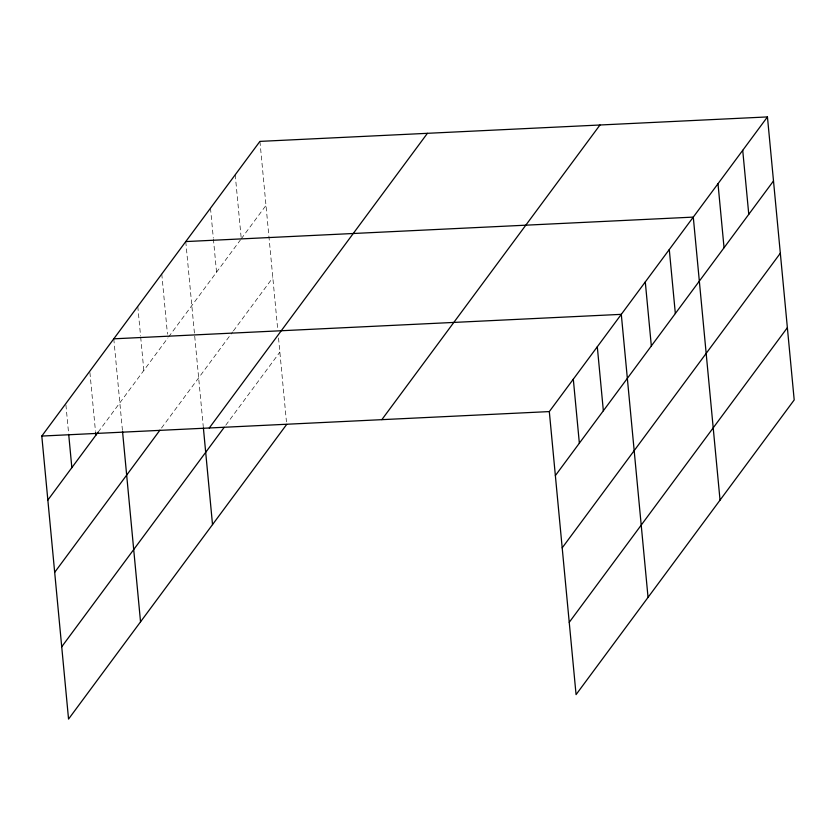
<?xml version="1.0" encoding="UTF-8"?>
<svg xmlns="http://www.w3.org/2000/svg" width="836" height="836" viewBox="0 0 836 836"><rect width="100%" height="100%" fill="white"/><g stroke="black" fill="none" stroke-linecap="round" stroke-linejoin="round"><path stroke-width="0.63" stroke-dasharray="4.18 3.13" d="M98.167 432.107L167.827 338.005M168.6 336.96L240.496 239.848M241.27 238.803L265.984 205.405M161.505 428.053L232.648 331.944M233.422 330.899L272.818 277.677M225.783 425.19L279.861 352.144M259.933 141.388L277.677 329.029M278.524 338.016L286.445 421.835M235.219 174.787L241.144 237.529M210.494 208.185L213.274 237.633M213.399 238.908L216.545 272.202M185.77 241.573L203.263 426.653M161.776 273.989L167.461 334.17M137.783 306.404L140.563 335.853M140.688 337.127L143.834 370.421M113.79 338.82L122.401 429.934M89.912 372.511L95.482 431.407M65.919 404.917L68.583 433.09"/><path stroke-width="1.25" d="M286.685 424.416L68.552 719.075L41.8 436.058L259.933 141.388L767.448 116.925L794.2 399.942L576.067 694.611L549.315 411.584L767.448 116.925M47.851 500.074L98.167 432.107M54.685 572.336L159.948 430.143M209.282 427.98L427.415 133.321M61.718 646.803L224.236 427.28M381.833 419.662L599.966 125.003M555.365 475.6L773.499 180.942M562.189 547.873L780.333 253.214M569.232 622.339L787.366 327.681M185.77 241.573L693.284 217.109L720.036 500.127M113.79 338.82L621.294 314.346L648.046 597.374M41.8 436.058L549.315 411.584M742.723 150.323L748.774 214.34M717.999 183.721L724.049 247.738M669.281 249.525L675.342 313.542M645.287 281.941L651.338 345.958M597.301 346.762L603.352 410.779M573.308 379.178L579.358 443.195M203.388 427.938L212.522 524.6M122.516 431.219L140.542 621.838M95.597 432.682L95.837 435.242M68.698 434.365L71.844 467.658"/></g></svg>
